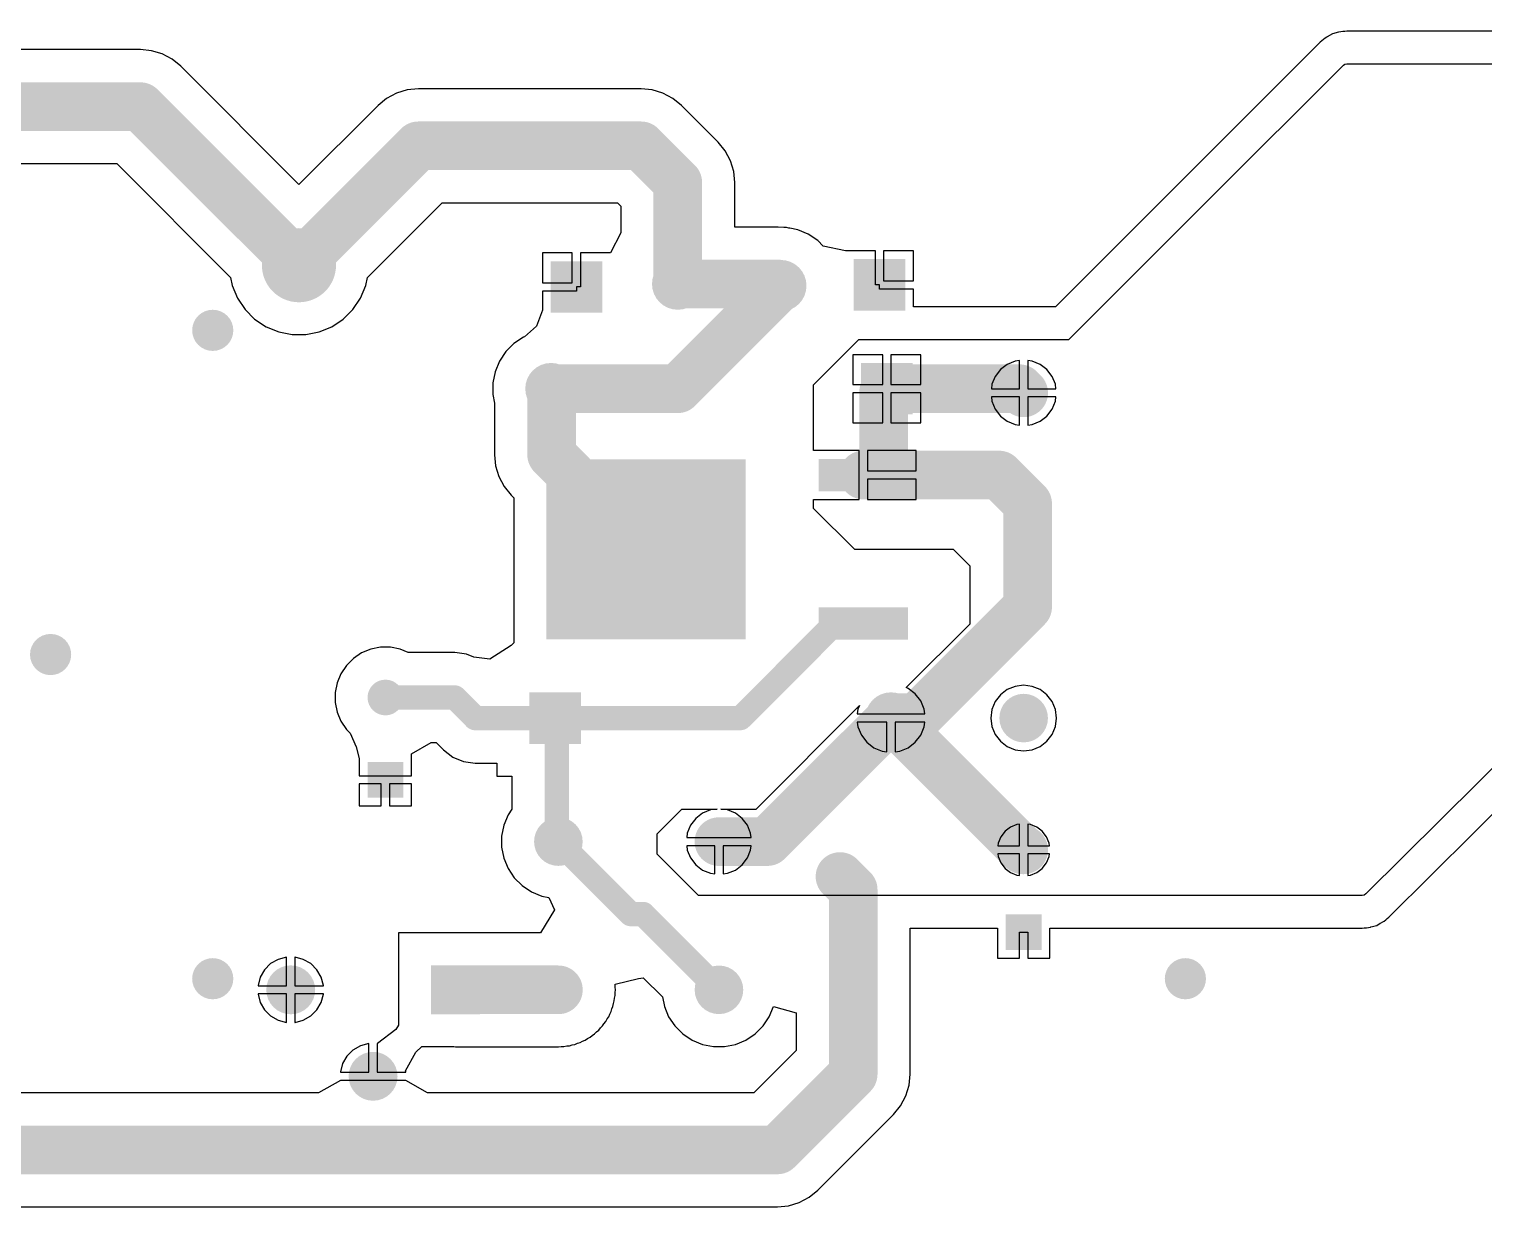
# Model space of a CAD drawing. Header units: inches. Extents: x 4.53 to 13.89, y 0.79 to 10.58.
# Drawn here: x 8.635 to 10.402, y 6.416 to 7.846 of the extents above; entities that cross this region are included whole.
import ezdxf

# ---------------------------------------------------------------- set-up
doc = ezdxf.new("R2010")
doc.units = ezdxf.units.IN
doc.header["$MEASUREMENT"] = 0
for name, color, linetype in [('Pad Holes', 156, 'Continuous'), ('Top Layer', 1, 'Continuous'), ('Via Holes', 16, 'Continuous')]:
    doc.layers.add(name, color=color, linetype=linetype)

# ---------------------------------------------------------------- blocks, each defined once
blk = doc.blocks.new('TRIM_PV36W204C01B00___DUPLICATE_41')
at = {"layer": 'Pad Holes'}
h = blk.add_hatch(color=7, dxfattribs=at)
edge = h.paths.add_edge_path()
edge.add_arc((0, 0.1), 0.0197, 0, 360)
h = blk.add_hatch(color=7, dxfattribs=at)
edge = h.paths.add_edge_path()
edge.add_arc((-0.1, -0.005), 0.0197, 0, 360)
h = blk.add_hatch(color=7, dxfattribs=at)
edge = h.paths.add_edge_path()
edge.add_arc((0.1, -0.005), 0.0197, 0, 360)
at = {"layer": 'Top Layer'}
h = blk.add_hatch(color=1, dxfattribs=at)
edge = h.paths.add_edge_path()
edge.add_arc((0, 0.1), 0.0297, 0, 360)
blk.add_hatch(color=1, dxfattribs=at).paths.add_polyline_path([(-0.1297, 0.0247), (-0.0703, 0.0247), (-0.0703, -0.0347), (-0.1297, -0.0347)])
h = blk.add_hatch(color=1, dxfattribs=at)
edge = h.paths.add_edge_path()
edge.add_arc((0.1, -0.005), 0.0297, 0, 360)
blk = doc.blocks.new('RES_2W_VERTICAL_42')
at = {"layer": 'Pad Holes'}
h = blk.add_hatch(color=7, dxfattribs=at)
edge = h.paths.add_edge_path()
edge.add_arc((0, 0), 0.0197, 0, 360)
h = blk.add_hatch(color=7, dxfattribs=at)
edge = h.paths.add_edge_path()
edge.add_arc((0.195, 0), 0.0197, 0, 360)
at = {"layer": 'Top Layer'}
h = blk.add_hatch(color=1, dxfattribs=at)
edge = h.paths.add_edge_path()
edge.add_arc((0, 0), 0.0295, 0, 360)
h = blk.add_hatch(color=1, dxfattribs=at)
edge = h.paths.add_edge_path()
edge.add_arc((0.195, 0), 0.0295, 0, 360)
blk = doc.blocks.new('RES_2W_VERTICAL_43')
at = {"layer": 'Pad Holes'}
h = blk.add_hatch(color=7, dxfattribs=at)
edge = h.paths.add_edge_path()
edge.add_arc((0, 0), 0.0197, 0, 360)
h = blk.add_hatch(color=7, dxfattribs=at)
edge = h.paths.add_edge_path()
edge.add_arc((0.195, 0), 0.0197, 0, 360)
at = {"layer": 'Top Layer'}
h = blk.add_hatch(color=1, dxfattribs=at)
edge = h.paths.add_edge_path()
edge.add_arc((0, 0), 0.0295, 0, 360)
h = blk.add_hatch(color=1, dxfattribs=at)
edge = h.paths.add_edge_path()
edge.add_arc((0.195, 0), 0.0295, 0, 360)
blk = doc.blocks.new('DIOAD1036W78L470D235_44')
at = {"layer": 'Pad Holes'}
h = blk.add_hatch(color=7, dxfattribs=at)
edge = h.paths.add_edge_path()
edge.add_arc((-0.2039, 0), 0.0209, 0, 360)
h = blk.add_hatch(color=7, dxfattribs=at)
edge = h.paths.add_edge_path()
edge.add_arc((0.2039, 0), 0.0209, 0, 360)
at = {"layer": 'Top Layer'}
blk.add_hatch(color=1, dxfattribs=at).paths.add_polyline_path([(-0.2352, 0.0313), (-0.1726, 0.0313), (-0.1726, -0.0313), (-0.2352, -0.0313)])
h = blk.add_hatch(color=1, dxfattribs=at)
edge = h.paths.add_edge_path()
edge.add_arc((0.2039, 0), 0.0313, 0, 360)
blk = doc.blocks.new('DIOAD1036W78L470D235_45')
at = {"layer": 'Pad Holes'}
h = blk.add_hatch(color=7, dxfattribs=at)
edge = h.paths.add_edge_path()
edge.add_arc((-0.2039, 0), 0.0209, 0, 360)
h = blk.add_hatch(color=7, dxfattribs=at)
edge = h.paths.add_edge_path()
edge.add_arc((0.2039, 0), 0.0209, 0, 360)
at = {"layer": 'Top Layer'}
blk.add_hatch(color=1, dxfattribs=at).paths.add_polyline_path([(-0.2352, 0.0313), (-0.1726, 0.0313), (-0.1726, -0.0313), (-0.2352, -0.0313)])
h = blk.add_hatch(color=1, dxfattribs=at)
edge = h.paths.add_edge_path()
edge.add_arc((0.2039, 0), 0.0313, 0, 360)
blk = doc.blocks.new('DIOAD1036W78L470D235_46')
at = {"layer": 'Pad Holes'}
h = blk.add_hatch(color=7, dxfattribs=at)
edge = h.paths.add_edge_path()
edge.add_arc((-0.2039, 0), 0.0209, 0, 360)
h = blk.add_hatch(color=7, dxfattribs=at)
edge = h.paths.add_edge_path()
edge.add_arc((0.2039, 0), 0.0209, 0, 360)
at = {"layer": 'Top Layer'}
blk.add_hatch(color=1, dxfattribs=at).paths.add_polyline_path([(-0.2352, 0.0313), (-0.1726, 0.0313), (-0.1726, -0.0313), (-0.2352, -0.0313)])
h = blk.add_hatch(color=1, dxfattribs=at)
edge = h.paths.add_edge_path()
edge.add_arc((0.2039, 0), 0.0313, 0, 360)
blk = doc.blocks.new('DIOAD1036W78L470D235_47')
at = {"layer": 'Pad Holes'}
h = blk.add_hatch(color=7, dxfattribs=at)
edge = h.paths.add_edge_path()
edge.add_arc((-0.2039, 0), 0.0209, 0, 360)
h = blk.add_hatch(color=7, dxfattribs=at)
edge = h.paths.add_edge_path()
edge.add_arc((0.2039, 0), 0.0209, 0, 360)
at = {"layer": 'Top Layer'}
blk.add_hatch(color=1, dxfattribs=at).paths.add_polyline_path([(-0.2352, 0.0313), (-0.1726, 0.0313), (-0.1726, -0.0313), (-0.2352, -0.0313)])
h = blk.add_hatch(color=1, dxfattribs=at)
edge = h.paths.add_edge_path()
edge.add_arc((0.2039, 0), 0.0313, 0, 360)
blk = doc.blocks.new('DIOAD1036W78L470D235_48')
at = {"layer": 'Pad Holes'}
h = blk.add_hatch(color=7, dxfattribs=at)
edge = h.paths.add_edge_path()
edge.add_arc((-0.2039, 0), 0.0209, 0, 360)
h = blk.add_hatch(color=7, dxfattribs=at)
edge = h.paths.add_edge_path()
edge.add_arc((0.2039, 0), 0.0209, 0, 360)
at = {"layer": 'Top Layer'}
blk.add_hatch(color=1, dxfattribs=at).paths.add_polyline_path([(-0.2352, 0.0313), (-0.1726, 0.0313), (-0.1726, -0.0313), (-0.2352, -0.0313)])
h = blk.add_hatch(color=1, dxfattribs=at)
edge = h.paths.add_edge_path()
edge.add_arc((0.2039, 0), 0.0313, 0, 360)
blk = doc.blocks.new('DIOAD1036W78L470D235_49')
at = {"layer": 'Pad Holes'}
h = blk.add_hatch(color=7, dxfattribs=at)
edge = h.paths.add_edge_path()
edge.add_arc((-0.2039, 0), 0.0209, 0, 360)
h = blk.add_hatch(color=7, dxfattribs=at)
edge = h.paths.add_edge_path()
edge.add_arc((0.2039, 0), 0.0209, 0, 360)
at = {"layer": 'Top Layer'}
blk.add_hatch(color=1, dxfattribs=at).paths.add_polyline_path([(-0.2352, 0.0313), (-0.1726, 0.0313), (-0.1726, -0.0313), (-0.2352, -0.0313)])
h = blk.add_hatch(color=1, dxfattribs=at)
edge = h.paths.add_edge_path()
edge.add_arc((0.2039, 0), 0.0313, 0, 360)
blk = doc.blocks.new('CAP_PANASSONIC_100N_450V_50')
at = {"layer": 'Pad Holes'}
h = blk.add_hatch(color=7, dxfattribs=at)
edge = h.paths.add_edge_path()
edge.add_arc((0, 0), 0.0197, 0, 360)
h = blk.add_hatch(color=7, dxfattribs=at)
edge = h.paths.add_edge_path()
edge.add_arc((0.395, 0), 0.0197, 0, 360)
at = {"layer": 'Top Layer'}
h = blk.add_hatch(color=1, dxfattribs=at)
edge = h.paths.add_edge_path()
edge.add_arc((0, 0), 0.0295, 0, 360)
h = blk.add_hatch(color=1, dxfattribs=at)
edge = h.paths.add_edge_path()
edge.add_arc((0.395, 0), 0.0295, 0, 360)
blk = doc.blocks.new('CAPPRD500W50D630H1120_STAND_51')
at = {"layer": 'Pad Holes'}
h = blk.add_hatch(color=7, dxfattribs=at)
edge = h.paths.add_edge_path()
edge.add_arc((-0.05, 0), 0.0148, 0, 360)
h = blk.add_hatch(color=7, dxfattribs=at)
edge = h.paths.add_edge_path()
edge.add_arc((0.05, 0), 0.0148, 0, 360)
at = {"layer": 'Top Layer'}
blk.add_hatch(color=1, dxfattribs=at).paths.add_polyline_path([(-0.0717, 0.0217), (-0.0283, 0.0217), (-0.0283, -0.0217), (-0.0717, -0.0217)])
h = blk.add_hatch(color=1, dxfattribs=at)
edge = h.paths.add_edge_path()
edge.add_arc((0.05, 0), 0.0217, 0, 360)
blk = doc.blocks.new('CAPPRD500W50D630H1120_STAND_52')
at = {"layer": 'Pad Holes'}
h = blk.add_hatch(color=7, dxfattribs=at)
edge = h.paths.add_edge_path()
edge.add_arc((-0.05, 0), 0.0148, 0, 360)
h = blk.add_hatch(color=7, dxfattribs=at)
edge = h.paths.add_edge_path()
edge.add_arc((0.05, 0), 0.0148, 0, 360)
at = {"layer": 'Top Layer'}
blk.add_hatch(color=1, dxfattribs=at).paths.add_polyline_path([(-0.0717, 0.0217), (-0.0283, 0.0217), (-0.0283, -0.0217), (-0.0717, -0.0217)])
h = blk.add_hatch(color=1, dxfattribs=at)
edge = h.paths.add_edge_path()
edge.add_arc((0.05, 0), 0.0217, 0, 360)
blk = doc.blocks.new('CAPPRD500W50D630H1120_STAND_22X40_53')
at = {"layer": 'Pad Holes'}
h = blk.add_hatch(color=7, dxfattribs=at)
edge = h.paths.add_edge_path()
edge.add_arc((-0.195, 0), 0.03, 0, 360)
h = blk.add_hatch(color=7, dxfattribs=at)
edge = h.paths.add_edge_path()
edge.add_arc((0.195, 0), 0.03, 0, 360)
at = {"layer": 'Top Layer'}
blk.add_hatch(color=1, dxfattribs=at).paths.add_polyline_path([(-0.24, 0.045), (-0.15, 0.045), (-0.15, -0.045), (-0.24, -0.045)])
h = blk.add_hatch(color=1, dxfattribs=at)
edge = h.paths.add_edge_path()
edge.add_arc((0.195, 0), 0.045, 0, 360)
blk = doc.blocks.new('LM337KVURG3_56')
at = {"layer": 'Top Layer'}
for points in [[(-0.1093, -0.0226), (-0.1093, 0.2195), (0.1093, 0.2195), (0.1093, -0.0226)], [(-0.1098, -0.2195), (-0.1098, -0.1112), (-0.0705, -0.1112), (-0.0705, -0.2195)], [(0.0705, -0.2195), (0.0705, -0.1112), (0.1098, -0.1112), (0.1098, -0.2195)]]:
    blk.add_hatch(color=1, dxfattribs=at).paths.add_polyline_path(points)

msp = doc.modelspace()

# ---------------------------------------------------------------- hatches: boundary and pattern name
at = {"layer": 'Top Layer'}
h = msp.add_hatch(color=1, dxfattribs=at)
edge = h.paths.add_edge_path()
edge.add_arc((8.8583, 7.4803), 0.025, 0, 360)
h = msp.add_hatch(color=1, dxfattribs=at)
edge = h.paths.add_edge_path()
edge.add_arc((8.6614, 7.0866), 0.025, 0, 360)
h = msp.add_hatch(color=1, dxfattribs=at)
edge = h.paths.add_edge_path()
edge.add_arc((8.8583, 6.6929), 0.025, 0, 360)
h = msp.add_hatch(color=1, dxfattribs=at)
edge = h.paths.add_edge_path()
edge.add_arc((10.0394, 6.6929), 0.025, 0, 360)
at = {"layer": 'Via Holes'}
h = msp.add_hatch(color=7, dxfattribs=at)
edge = h.paths.add_edge_path()
edge.add_arc((8.8583, 7.4803), 0.014, 0, 360)
h = msp.add_hatch(color=7, dxfattribs=at)
edge = h.paths.add_edge_path()
edge.add_arc((8.6614, 7.0866), 0.014, 0, 360)
h = msp.add_hatch(color=7, dxfattribs=at)
edge = h.paths.add_edge_path()
edge.add_arc((8.8583, 6.6929), 0.014, 0, 360)
h = msp.add_hatch(color=7, dxfattribs=at)
edge = h.paths.add_edge_path()
edge.add_arc((10.0394, 6.6929), 0.014, 0, 360)

# ---------------------------------------------------------------- linework, layer by layer
at = {"layer": 'Top Layer'}
for p, q in [((10.2356, 7.8437), (10.233, 7.8434)), ((11.1117, 7.8437), (10.2356, 7.8437)), ((10.2031, 7.8302), (10.0432, 7.6704)), ((10.2051, 7.8318), (10.2031, 7.8302)), ((10.207, 7.8337), (10.2051, 7.8318)), ((10.209, 7.8352), (10.207, 7.8337)), ((10.2112, 7.8365), (10.209, 7.8352)), ((10.2113, 7.8365), (10.2112, 7.8365)), ((10.2114, 7.8366), (10.2113, 7.8365)), ((10.2179, 7.8404), (10.2114, 7.8366)), ((10.2252, 7.8423), (10.2179, 7.8404)), ((10.2253, 7.8424), (10.2252, 7.8423)), ((10.2254, 7.8424), (10.2253, 7.8424)), ((10.228, 7.843), (10.2254, 7.8424)), ((10.2304, 7.8434), (10.228, 7.843)), ((10.233, 7.8434), (10.2304, 7.8434)), ((8.7704, 7.8212), (8.393, 7.8212)), ((8.7839, 7.8199), (8.7704, 7.8212)), ((8.7969, 7.816), (8.7839, 7.8199)), ((8.8089, 7.8096), (8.7969, 7.816)), ((8.8194, 7.801), (8.8089, 7.8096)), ((8.963, 7.6573), (8.8194, 7.801)), ((10.0713, 7.6423), (10.2312, 7.8022)), ((10.2312, 7.8022), (10.2331, 7.8037)), ((10.2331, 7.8037), (10.2356, 7.804)), ((10.2356, 7.804), (11.273, 7.804)), ((11.273, 7.804), (10.2585, 6.7958)), ((9.108, 7.7737), (9.0945, 7.7723)), ((9.3784, 7.7737), (9.108, 7.7737)), ((9.3919, 7.7723), (9.3784, 7.7737)), ((9.0695, 7.762), (9.059, 7.7534)), ((9.0815, 7.7684), (9.0695, 7.762)), ((9.0945, 7.7723), (9.0815, 7.7684)), ((9.4049, 7.7684), (9.3919, 7.7723)), ((9.4169, 7.762), (9.4049, 7.7684)), ((9.4274, 7.7534), (9.4169, 7.762)), ((9.059, 7.7534), (8.963, 7.6573)), ((9.472, 7.7088), (9.4274, 7.7534)), ((9.4806, 7.6983), (9.472, 7.7088)), ((10.2865, 6.7677), (11.2305, 7.7058)), ((9.487, 7.6863), (9.4806, 7.6983)), ((9.4909, 7.6733), (9.487, 7.6863)), ((8.4217, 7.6828), (8.7418, 7.6828)), ((8.7418, 7.6828), (8.8799, 7.5446)), ((9.4922, 7.6598), (9.4909, 7.6733)), ((10.0432, 7.6704), (9.8816, 7.5087)), ((10.0432, 7.6704), (10.0432, 7.6704)), ((9.4922, 7.6058), (9.4922, 7.6598)), ((9.0461, 7.5446), (9.1367, 7.6352)), ((9.1367, 7.6352), (9.3497, 7.6352)), ((9.3497, 7.6352), (9.3538, 7.6312)), ((9.898, 7.469), (10.0713, 7.6423)), ((9.3538, 7.6312), (9.3538, 7.5986)), ((9.3538, 7.5986), (9.3412, 7.5743)), ((9.5449, 7.6058), (9.4922, 7.6058)), ((9.5519, 7.6051), (9.5449, 7.6058)), ((9.555, 7.6051), (9.5519, 7.6051)), ((9.558, 7.6045), (9.555, 7.6051)), ((9.5584, 7.6045), (9.558, 7.6045)), ((9.5589, 7.6043), (9.5584, 7.6045)), ((9.5686, 7.6024), (9.5589, 7.6043)), ((9.5815, 7.5971), (9.5686, 7.6024)), ((9.593, 7.5893), (9.5815, 7.5971)), ((9.5996, 7.5827), (9.593, 7.5893)), ((9.6267, 7.5768), (9.5996, 7.5827)), ((9.2949, 7.5743), (9.2586, 7.5743)), ((9.2586, 7.5743), (9.2586, 7.538)), ((9.2949, 7.538), (9.2949, 7.5743)), ((9.3242, 7.5743), (9.3049, 7.5743)), ((9.3049, 7.5743), (9.3049, 7.533)), ((9.3412, 7.5743), (9.3242, 7.5743)), ((9.663, 7.5768), (9.6267, 7.5768)), ((9.6267, 7.5768), (9.6267, 7.5768)), ((9.663, 7.5355), (9.663, 7.5768)), ((9.7093, 7.5768), (9.673, 7.5768)), ((9.673, 7.5768), (9.673, 7.5405)), ((9.7093, 7.5405), (9.7093, 7.5768)), ((8.8799, 7.5446), (8.8819, 7.5348)), ((9.0441, 7.5348), (9.0461, 7.5446)), ((8.8819, 7.5348), (8.8882, 7.5195)), ((9.0378, 7.5195), (9.0441, 7.5348)), ((9.2586, 7.538), (9.2949, 7.538)), ((9.2999, 7.528), (9.2586, 7.528)), ((9.2586, 7.528), (9.2586, 7.5047)), ((9.3049, 7.533), (9.2999, 7.533)), ((9.2999, 7.533), (9.2999, 7.528)), ((9.668, 7.5355), (9.663, 7.5355)), ((9.668, 7.5305), (9.668, 7.5355)), ((9.7093, 7.5305), (9.668, 7.5305)), ((9.673, 7.5405), (9.7093, 7.5405)), ((9.7093, 7.5087), (9.7093, 7.5305)), ((8.8882, 7.5195), (8.8975, 7.5057)), ((9.0285, 7.5057), (9.0378, 7.5195)), ((9.8816, 7.5087), (9.7093, 7.5087)), ((9.8816, 7.5087), (9.8816, 7.5087)), ((8.8975, 7.5057), (8.9092, 7.4939)), ((8.9092, 7.4939), (8.923, 7.4847)), ((9.003, 7.4847), (9.0168, 7.4939)), ((9.0168, 7.4939), (9.0285, 7.5057)), ((9.2586, 7.5047), (9.2514, 7.4854)), ((8.923, 7.4847), (8.9384, 7.4783)), ((8.9384, 7.4783), (8.9547, 7.4751)), ((8.9547, 7.4751), (8.9713, 7.4751)), ((8.9713, 7.4751), (8.9876, 7.4783)), ((8.9876, 7.4783), (9.003, 7.4847)), ((9.2514, 7.4854), (9.2369, 7.4726)), ((9.224, 7.4643), (9.2142, 7.4545)), ((9.2356, 7.4721), (9.224, 7.4643)), ((9.2369, 7.4726), (9.2356, 7.4721)), ((9.588, 7.414), (9.643, 7.469)), ((9.643, 7.469), (9.8816, 7.469)), ((9.8816, 7.469), (9.8816, 7.469)), ((9.8816, 7.469), (9.8816, 7.469)), ((9.8816, 7.469), (9.898, 7.469)), ((9.2064, 7.4429), (9.2011, 7.43)), ((9.2142, 7.4545), (9.2064, 7.4429)), ((9.6719, 7.4507), (9.6356, 7.4507)), ((9.6356, 7.4507), (9.6356, 7.4144)), ((9.6719, 7.4144), (9.6719, 7.4507)), ((9.7182, 7.4507), (9.6819, 7.4507)), ((9.6819, 7.4507), (9.6819, 7.4144)), ((9.7182, 7.4144), (9.7182, 7.4507)), ((9.8231, 7.439), (9.8148, 7.4326)), ((9.8327, 7.4429), (9.8231, 7.439)), ((9.838, 7.4436), (9.8327, 7.4429)), ((9.838, 7.4094), (9.838, 7.4436)), ((9.8533, 7.4429), (9.848, 7.4436)), ((9.848, 7.4436), (9.848, 7.4094)), ((9.8629, 7.439), (9.8533, 7.4429)), ((9.8712, 7.4326), (9.8629, 7.439)), ((9.2011, 7.43), (9.1984, 7.4164)), ((9.8085, 7.4244), (9.8045, 7.4148)), ((9.8148, 7.4326), (9.8085, 7.4244)), ((9.8775, 7.4244), (9.8712, 7.4326)), ((9.8815, 7.4148), (9.8775, 7.4244)), ((9.1984, 7.4164), (9.1984, 7.4025)), ((9.1984, 7.4025), (9.2005, 7.3918)), ((9.588, 7.3343), (9.588, 7.414)), ((9.6356, 7.4144), (9.6719, 7.4144)), ((9.6719, 7.4044), (9.6356, 7.4044)), ((9.6356, 7.4044), (9.6356, 7.3681)), ((9.6719, 7.3681), (9.6719, 7.4044)), ((9.6819, 7.4144), (9.7182, 7.4144)), ((9.7182, 7.4044), (9.6819, 7.4044)), ((9.6819, 7.4044), (9.6819, 7.3681)), ((9.7182, 7.3681), (9.7182, 7.4044)), ((9.8045, 7.4148), (9.8038, 7.4094)), ((9.8038, 7.4094), (9.838, 7.4094)), ((9.848, 7.4094), (9.8822, 7.4094)), ((9.8822, 7.4094), (9.8815, 7.4148)), ((9.2005, 7.3918), (9.2005, 7.3293)), ((9.838, 7.3994), (9.8038, 7.3994)), ((9.8038, 7.3994), (9.8045, 7.3941)), ((9.8045, 7.3941), (9.8085, 7.3845)), ((9.8085, 7.3845), (9.8148, 7.3762)), ((9.838, 7.3652), (9.838, 7.3994)), ((9.8822, 7.3994), (9.848, 7.3994)), ((9.848, 7.3994), (9.848, 7.3652)), ((9.8712, 7.3762), (9.8775, 7.3845)), ((9.8775, 7.3845), (9.8815, 7.3941)), ((9.8815, 7.3941), (9.8822, 7.3994)), ((9.6356, 7.3681), (9.6719, 7.3681)), ((9.6819, 7.3681), (9.7182, 7.3681)), ((9.8148, 7.3762), (9.8231, 7.3699)), ((9.8231, 7.3699), (9.8327, 7.3659)), ((9.8533, 7.3659), (9.8629, 7.3699)), ((9.8629, 7.3699), (9.8712, 7.3762)), ((9.8327, 7.3659), (9.838, 7.3652)), ((9.848, 7.3652), (9.8533, 7.3659)), ((9.6434, 7.3343), (9.588, 7.3343)), ((9.6434, 7.3046), (9.6434, 7.3343)), ((9.7125, 7.3343), (9.6534, 7.3343)), ((9.6534, 7.3343), (9.6534, 7.3096)), ((9.7125, 7.3096), (9.7125, 7.3343)), ((9.2005, 7.3293), (9.2018, 7.3158)), ((9.2018, 7.3158), (9.2058, 7.3028)), ((9.2058, 7.3028), (9.2122, 7.2908)), ((9.6434, 7.2749), (9.6434, 7.3046)), ((9.6534, 7.3096), (9.7125, 7.3096)), ((9.7125, 7.2996), (9.6534, 7.2996)), ((9.6534, 7.2996), (9.6534, 7.2749)), ((9.7125, 7.2749), (9.7125, 7.2996)), ((9.2122, 7.2908), (9.2208, 7.2803)), ((9.2208, 7.2803), (9.2241, 7.277)), ((9.2241, 7.277), (9.2241, 7.101)), ((9.588, 7.264), (9.588, 7.2749)), ((9.588, 7.2749), (9.6434, 7.2749)), ((9.638, 7.214), (9.588, 7.264)), ((9.6534, 7.2749), (9.7125, 7.2749)), ((9.758, 7.214), (9.638, 7.214)), ((9.778, 7.194), (9.758, 7.214)), ((9.778, 7.124), (9.778, 7.194)), ((9.7005, 7.0465), (9.778, 7.124)), ((9.0391, 7.0885), (9.0291, 7.0818)), ((9.0502, 7.0931), (9.0391, 7.0885)), ((9.062, 7.0955), (9.0502, 7.0931)), ((9.074, 7.0955), (9.062, 7.0955)), ((9.0858, 7.0931), (9.074, 7.0955)), ((9.0956, 7.089), (9.0858, 7.0931)), ((9.1521, 7.089), (9.0956, 7.089)), ((9.1663, 7.0872), (9.1521, 7.089)), ((9.1753, 7.0834), (9.1663, 7.0872)), ((9.2207, 7.0976), (9.1946, 7.0811)), ((9.2241, 7.101), (9.2207, 7.0976)), ((9.0206, 7.0733), (9.0139, 7.0633)), ((9.0291, 7.0818), (9.0206, 7.0733)), ((9.1946, 7.0811), (9.1753, 7.0834)), ((9.0093, 7.0522), (9.007, 7.0404)), ((9.0139, 7.0633), (9.0093, 7.0522)), ((9.843, 7.0493), (9.8327, 7.0479)), ((9.8533, 7.0479), (9.843, 7.0493)), ((9.007, 7.0404), (9.007, 7.0284)), ((9.7028, 7.0455), (9.7005, 7.0465)), ((9.7114, 7.0389), (9.7028, 7.0455)), ((9.718, 7.0303), (9.7114, 7.0389)), ((9.8148, 7.0376), (9.8085, 7.0294)), ((9.8231, 7.044), (9.8148, 7.0376)), ((9.8327, 7.0479), (9.8231, 7.044)), ((9.8629, 7.044), (9.8533, 7.0479)), ((9.8712, 7.0376), (9.8629, 7.044)), ((9.8775, 7.0294), (9.8712, 7.0376)), ((9.007, 7.0284), (9.0093, 7.0166)), ((9.0093, 7.0166), (9.0139, 7.0055)), ((9.518, 6.899), (9.6435, 7.0245)), ((9.6417, 7.0202), (9.6409, 7.0144)), ((9.6409, 7.0144), (9.7229, 7.0144)), ((9.6435, 7.0245), (9.6417, 7.0202)), ((9.7222, 7.0202), (9.718, 7.0303)), ((9.7229, 7.0144), (9.7222, 7.0202)), ((9.8045, 7.0198), (9.8031, 7.0094)), ((9.8085, 7.0294), (9.8045, 7.0198)), ((9.8815, 7.0198), (9.8775, 7.0294)), ((9.8829, 7.0094), (9.8815, 7.0198)), ((9.0139, 7.0055), (9.0206, 6.9955)), ((9.6769, 7.0044), (9.6409, 7.0044)), ((9.6409, 7.0044), (9.6417, 6.9987)), ((9.6417, 6.9987), (9.6459, 6.9886)), ((9.6769, 6.9684), (9.6769, 7.0044)), ((9.7229, 7.0044), (9.6869, 7.0044)), ((9.6869, 7.0044), (9.6869, 6.9684)), ((9.718, 6.9886), (9.7222, 6.9987)), ((9.7222, 6.9987), (9.7229, 7.0044)), ((9.8031, 7.0094), (9.8045, 6.9991)), ((9.8045, 6.9991), (9.8085, 6.9895)), ((9.8775, 6.9895), (9.8815, 6.9991)), ((9.8815, 6.9991), (9.8829, 7.0094)), ((9.0206, 6.9955), (9.0252, 6.991)), ((9.0252, 6.991), (9.0325, 6.9747)), ((9.0997, 6.9661), (9.1235, 6.9798)), ((9.1235, 6.9798), (9.1295, 6.9798)), ((9.1295, 6.9798), (9.1385, 6.9708)), ((9.6459, 6.9886), (9.6525, 6.98)), ((9.6525, 6.98), (9.6611, 6.9734)), ((9.7028, 6.9734), (9.7114, 6.98)), ((9.7114, 6.98), (9.718, 6.9886)), ((9.8085, 6.9895), (9.8148, 6.9812)), ((9.8148, 6.9812), (9.8231, 6.9749)), ((9.8629, 6.9749), (9.8712, 6.9812)), ((9.8712, 6.9812), (9.8775, 6.9895)), ((9.0325, 6.9747), (9.0363, 6.9605)), ((9.0363, 6.9605), (9.0363, 6.9394)), ((9.0997, 6.9495), (9.0997, 6.9661)), ((9.1385, 6.9708), (9.1498, 6.9621)), ((9.1498, 6.9621), (9.163, 6.9567)), ((9.6611, 6.9734), (9.6712, 6.9692)), ((9.6712, 6.9692), (9.6769, 6.9684)), ((9.6869, 6.9684), (9.6927, 6.9692)), ((9.6927, 6.9692), (9.7028, 6.9734)), ((9.8231, 6.9749), (9.8327, 6.9709)), ((9.8327, 6.9709), (9.843, 6.9696)), ((9.843, 6.9696), (9.8533, 6.9709)), ((9.8533, 6.9709), (9.8629, 6.9749)), ((9.0997, 6.9394), (9.0997, 6.9495)), ((9.163, 6.9567), (9.1771, 6.9548)), ((9.1771, 6.9548), (9.2034, 6.9548)), ((9.2034, 6.9548), (9.2034, 6.9388)), ((9.0363, 6.9394), (9.068, 6.9394)), ((9.063, 6.9294), (9.0363, 6.9294)), ((9.0363, 6.9294), (9.0363, 6.9028)), ((9.063, 6.9028), (9.063, 6.9294)), ((9.068, 6.9394), (9.0997, 6.9394)), ((9.0997, 6.9294), (9.073, 6.9294)), ((9.073, 6.9294), (9.073, 6.9028)), ((9.0997, 6.9028), (9.0997, 6.9294)), ((9.2034, 6.9388), (9.2214, 6.9388)), ((9.2214, 6.9388), (9.2214, 6.8988)), ((9.0363, 6.9028), (9.063, 6.9028)), ((9.073, 6.9028), (9.0997, 6.9028)), ((9.2169, 6.8921), (9.2118, 6.8795)), ((9.2214, 6.8988), (9.2169, 6.8921)), ((9.398, 6.869), (9.428, 6.899)), ((9.428, 6.899), (9.4707, 6.899)), ((9.4531, 6.894), (9.4448, 6.8876)), ((9.4627, 6.8979), (9.4531, 6.894)), ((9.4707, 6.899), (9.4627, 6.8979)), ((9.4833, 6.8979), (9.4753, 6.899)), ((9.4753, 6.899), (9.518, 6.899)), ((9.4929, 6.894), (9.4833, 6.8979)), ((9.5012, 6.8876), (9.4929, 6.894)), ((9.2118, 6.8795), (9.2091, 6.8662)), ((9.4385, 6.8794), (9.4345, 6.8698)), ((9.4448, 6.8876), (9.4385, 6.8794)), ((9.5075, 6.8794), (9.5012, 6.8876)), ((9.5115, 6.8698), (9.5075, 6.8794)), ((9.8204, 6.872), (9.8154, 6.8654)), ((9.827, 6.8771), (9.8204, 6.872)), ((9.8347, 6.8803), (9.827, 6.8771)), ((9.838, 6.8807), (9.8347, 6.8803)), ((9.838, 6.8544), (9.838, 6.8807)), ((9.8513, 6.8803), (9.848, 6.8807)), ((9.848, 6.8807), (9.848, 6.8544)), ((9.859, 6.8771), (9.8513, 6.8803)), ((9.8656, 6.872), (9.859, 6.8771)), ((9.8706, 6.8654), (9.8656, 6.872)), ((9.2091, 6.8662), (9.2091, 6.8526)), ((9.398, 6.844), (9.398, 6.869)), ((9.4345, 6.8698), (9.4338, 6.8644)), ((9.4338, 6.8644), (9.473, 6.8644)), ((9.468, 6.8544), (9.4338, 6.8544)), ((9.4338, 6.8544), (9.4345, 6.8491)), ((9.468, 6.8202), (9.468, 6.8544)), ((9.473, 6.8644), (9.5122, 6.8644)), ((9.5122, 6.8544), (9.478, 6.8544)), ((9.478, 6.8544), (9.478, 6.8202)), ((9.5122, 6.8644), (9.5115, 6.8698)), ((9.5115, 6.8491), (9.5122, 6.8544)), ((9.8122, 6.8577), (9.8117, 6.8544)), ((9.8117, 6.8544), (9.838, 6.8544)), ((9.8154, 6.8654), (9.8122, 6.8577)), ((9.848, 6.8544), (9.8743, 6.8544)), ((9.8738, 6.8577), (9.8706, 6.8654)), ((9.8743, 6.8544), (9.8738, 6.8577)), ((9.2091, 6.8526), (9.2118, 6.8393)), ((9.2118, 6.8393), (9.2169, 6.8268)), ((9.448, 6.794), (9.398, 6.844)), ((9.4345, 6.8491), (9.4385, 6.8395)), ((9.4385, 6.8395), (9.4448, 6.8312)), ((9.5012, 6.8312), (9.5075, 6.8395)), ((9.5075, 6.8395), (9.5115, 6.8491)), ((9.838, 6.8444), (9.8117, 6.8444)), ((9.8117, 6.8444), (9.8122, 6.8412)), ((9.8122, 6.8412), (9.8154, 6.8335)), ((9.838, 6.8182), (9.838, 6.8444)), ((9.8743, 6.8444), (9.848, 6.8444)), ((9.848, 6.8444), (9.848, 6.8182)), ((9.8706, 6.8335), (9.8738, 6.8412)), ((9.8738, 6.8412), (9.8743, 6.8444)), ((9.2169, 6.8268), (9.2245, 6.8155)), ((9.4448, 6.8312), (9.4531, 6.8249)), ((9.4531, 6.8249), (9.4627, 6.8209)), ((9.4627, 6.8209), (9.468, 6.8202)), ((9.478, 6.8202), (9.4833, 6.8209)), ((9.4833, 6.8209), (9.4929, 6.8249)), ((9.4929, 6.8249), (9.5012, 6.8312)), ((9.8154, 6.8335), (9.8204, 6.8269)), ((9.8204, 6.8269), (9.827, 6.8218)), ((9.827, 6.8218), (9.8347, 6.8186)), ((9.8513, 6.8186), (9.859, 6.8218)), ((9.859, 6.8218), (9.8656, 6.8269)), ((9.8656, 6.8269), (9.8706, 6.8335)), ((9.2245, 6.8155), (9.2341, 6.8059)), ((9.2341, 6.8059), (9.2454, 6.7984)), ((9.8347, 6.8186), (9.838, 6.8182)), ((9.848, 6.8182), (9.8513, 6.8186)), ((9.2454, 6.7984), (9.2579, 6.7932)), ((9.2579, 6.7932), (9.2663, 6.7915)), ((9.2663, 6.7915), (9.2734, 6.7767)), ((10.254, 6.794), (9.448, 6.794)), ((10.2565, 6.7943), (10.254, 6.794)), ((10.2585, 6.7958), (10.2565, 6.7943)), ((9.2734, 6.7767), (9.2564, 6.7487)), ((10.2826, 6.7643), (10.2844, 6.7661)), ((10.2844, 6.7661), (10.2865, 6.7677)), ((9.1512, 6.7485), (9.0839, 6.7485)), ((9.0839, 6.7485), (9.0839, 6.6812)), ((9.153, 6.7487), (9.1512, 6.7485)), ((9.2564, 6.7487), (9.153, 6.7487)), ((9.7052, 6.577), (9.7052, 6.7543)), ((9.7052, 6.7543), (9.8113, 6.7543)), ((9.8113, 6.7543), (9.8113, 6.7178)), ((9.838, 6.7178), (9.838, 6.7494)), ((9.838, 6.7494), (9.848, 6.7494)), ((9.848, 6.7494), (9.848, 6.7178)), ((9.8747, 6.7178), (9.8747, 6.7543)), ((9.8747, 6.7543), (10.254, 6.7543)), ((10.254, 6.7543), (10.2566, 6.7546)), ((10.2566, 6.7546), (10.2592, 6.7546)), ((10.2592, 6.7546), (10.2617, 6.755)), ((10.2617, 6.755), (10.2642, 6.7556)), ((10.2642, 6.7556), (10.2643, 6.7556)), ((10.2643, 6.7556), (10.2644, 6.7557)), ((10.2644, 6.7557), (10.2666, 6.7563)), ((10.2666, 6.7563), (10.2716, 6.7576)), ((10.2716, 6.7576), (10.2716, 6.7576)), ((10.2716, 6.7576), (10.2717, 6.7576)), ((10.2717, 6.7576), (10.2761, 6.7602)), ((10.2761, 6.7602), (10.2781, 6.7613)), ((10.2781, 6.7613), (10.2782, 6.7614)), ((10.2782, 6.7614), (10.2783, 6.7615)), ((10.2783, 6.7615), (10.2806, 6.7627)), ((10.2806, 6.7627), (10.2826, 6.7643)), ((8.9377, 6.7164), (8.9286, 6.7112)), ((8.9478, 6.7191), (8.9377, 6.7164)), ((8.948, 6.7191), (8.9478, 6.7191)), ((8.948, 6.6844), (8.948, 6.7191)), ((8.9582, 6.7191), (8.958, 6.7191)), ((8.958, 6.7191), (8.958, 6.6844)), ((8.9683, 6.7164), (8.9582, 6.7191)), ((8.9774, 6.7112), (8.9683, 6.7164)), ((9.8113, 6.7178), (9.838, 6.7178)), ((9.848, 6.7178), (9.8747, 6.7178)), ((8.9212, 6.7038), (8.916, 6.6948)), ((8.9286, 6.7112), (8.9212, 6.7038)), ((8.9848, 6.7038), (8.9774, 6.7112)), ((8.99, 6.6948), (8.9848, 6.7038)), ((8.916, 6.6948), (8.9133, 6.6847)), ((8.9133, 6.6847), (8.9133, 6.6844)), ((8.9133, 6.6844), (8.948, 6.6844)), ((8.958, 6.6844), (8.9927, 6.6844)), ((8.9927, 6.6847), (8.99, 6.6948)), ((8.9927, 6.6844), (8.9927, 6.6847)), ((9.0839, 6.6812), (9.0838, 6.6794)), ((9.0838, 6.6794), (9.0839, 6.6776)), ((9.3469, 6.6862), (9.3752, 6.6933)), ((9.3469, 6.6828), (9.3469, 6.6862)), ((9.3472, 6.6794), (9.3469, 6.6828)), ((9.3469, 6.676), (9.3472, 6.6794)), ((9.3752, 6.6933), (9.3811, 6.6941)), ((9.3811, 6.6941), (9.4045, 6.6707)), ((8.948, 6.6744), (8.9133, 6.6744)), ((8.9133, 6.6744), (8.9133, 6.6742)), ((8.9133, 6.6742), (8.916, 6.6641)), ((8.916, 6.6641), (8.9212, 6.6551)), ((8.948, 6.6397), (8.948, 6.6744)), ((8.9927, 6.6744), (8.958, 6.6744)), ((8.958, 6.6744), (8.958, 6.6397)), ((8.9848, 6.6551), (8.99, 6.6641)), ((8.99, 6.6641), (8.9927, 6.6742)), ((8.9927, 6.6742), (8.9927, 6.6744)), ((9.0839, 6.6776), (9.0839, 6.6365)), ((9.3442, 6.6593), (9.3449, 6.6627)), ((9.3449, 6.6627), (9.3459, 6.6659)), ((9.3459, 6.6659), (9.3462, 6.6693)), ((9.3462, 6.6693), (9.3469, 6.6726)), ((9.3469, 6.6726), (9.3469, 6.676)), ((9.4045, 6.6707), (9.4068, 6.6593)), ((8.9212, 6.6551), (8.9286, 6.6477)), ((8.9286, 6.6477), (8.9377, 6.6425)), ((8.9377, 6.6425), (8.9478, 6.6397)), ((8.9582, 6.6397), (8.9683, 6.6425)), ((8.9683, 6.6425), (8.9774, 6.6477)), ((8.9774, 6.6477), (8.9848, 6.6551)), ((9.3356, 6.641), (9.3372, 6.644)), ((9.3372, 6.644), (9.3391, 6.6468)), ((9.3391, 6.6468), (9.3404, 6.6499)), ((9.3404, 6.6499), (9.342, 6.6529)), ((9.342, 6.6529), (9.3429, 6.6562)), ((9.3429, 6.6562), (9.3442, 6.6593)), ((9.4068, 6.6593), (9.4119, 6.6468)), ((9.4119, 6.6468), (9.4195, 6.6355)), ((9.5265, 6.6355), (9.5341, 6.6468)), ((9.5341, 6.6468), (9.5392, 6.6593)), ((9.5392, 6.6593), (9.5668, 6.6514)), ((9.5668, 6.6514), (9.5668, 6.6057)), ((8.9478, 6.6397), (8.948, 6.6397)), ((8.958, 6.6397), (8.9582, 6.6397)), ((9.0808, 6.6314), (9.0582, 6.6141)), ((9.0839, 6.6365), (9.0808, 6.6314)), ((9.3191, 6.624), (9.3219, 6.6259)), ((9.3219, 6.6259), (9.3243, 6.6283)), ((9.3243, 6.6283), (9.327, 6.6305)), ((9.327, 6.6305), (9.3291, 6.6331)), ((9.3291, 6.6331), (9.3315, 6.6355)), ((9.3315, 6.6355), (9.3334, 6.6383)), ((9.3334, 6.6383), (9.3356, 6.641)), ((9.4195, 6.6355), (9.4291, 6.6259)), ((9.4291, 6.6259), (9.4404, 6.6184)), ((9.5056, 6.6184), (9.5169, 6.6259)), ((9.5169, 6.6259), (9.5265, 6.6355)), ((9.0377, 6.6114), (9.0286, 6.6062)), ((9.0478, 6.6141), (9.0377, 6.6114)), ((9.048, 6.6141), (9.0478, 6.6141)), ((9.048, 6.5794), (9.048, 6.6141)), ((9.0582, 6.6141), (9.058, 6.6141)), ((9.058, 6.6141), (9.058, 6.5794)), ((9.1048, 6.6035), (9.1122, 6.6104)), ((9.1122, 6.6104), (9.1512, 6.6104)), ((9.1512, 6.6104), (9.153, 6.6102)), ((9.153, 6.6102), (9.278, 6.6102)), ((9.278, 6.6102), (9.2814, 6.6105)), ((9.2814, 6.6105), (9.2848, 6.6105)), ((9.2848, 6.6105), (9.2881, 6.6112)), ((9.2881, 6.6112), (9.2915, 6.6115)), ((9.2915, 6.6115), (9.2948, 6.6125)), ((9.2948, 6.6125), (9.2981, 6.6132)), ((9.2981, 6.6132), (9.3012, 6.6145)), ((9.3012, 6.6145), (9.3045, 6.6155)), ((9.3045, 6.6155), (9.3075, 6.6171)), ((9.3075, 6.6171), (9.3106, 6.6184)), ((9.3106, 6.6184), (9.3135, 6.6203)), ((9.3135, 6.6203), (9.3165, 6.6219)), ((9.3165, 6.6219), (9.3191, 6.624)), ((9.4404, 6.6184), (9.4529, 6.6132)), ((9.4529, 6.6132), (9.4662, 6.6105)), ((9.4662, 6.6105), (9.4798, 6.6105)), ((9.4798, 6.6105), (9.4931, 6.6132)), ((9.4931, 6.6132), (9.5056, 6.6184)), ((9.016, 6.5898), (9.0133, 6.5797)), ((9.0212, 6.5988), (9.016, 6.5898)), ((9.0286, 6.6062), (9.0212, 6.5988)), ((9.0924, 6.5809), (9.1048, 6.6035)), ((9.5668, 6.6057), (9.5153, 6.5542)), ((9.0133, 6.5797), (9.0133, 6.5794)), ((9.0133, 6.5794), (9.048, 6.5794)), ((9.058, 6.5794), (9.0927, 6.5794)), ((9.0927, 6.5797), (9.0924, 6.5809)), ((9.0927, 6.5794), (9.0927, 6.5797)), ((9.7039, 6.5635), (9.7052, 6.577)), ((8.9868, 6.5542), (8.2767, 6.5542)), ((9.0133, 6.5692), (8.9868, 6.5542)), ((9.053, 6.5694), (9.0133, 6.5694)), ((9.0133, 6.5694), (9.0133, 6.5692)), ((9.0927, 6.5694), (9.053, 6.5694)), ((9.0927, 6.5692), (9.0927, 6.5694)), ((9.1192, 6.5542), (9.0927, 6.5692)), ((9.5153, 6.5542), (9.1192, 6.5542)), ((9.7, 6.5505), (9.7039, 6.5635)), ((9.685, 6.528), (9.6936, 6.5385)), ((9.6936, 6.5385), (9.7, 6.5505)), ((9.593, 6.436), (9.685, 6.528)), ((9.5825, 6.4274), (9.593, 6.436)), ((8.248, 6.4158), (9.544, 6.4158)), ((9.544, 6.4158), (9.5575, 6.4171)), ((9.5575, 6.4171), (9.5705, 6.421)), ((9.5705, 6.421), (9.5825, 6.4274))]:
    msp.add_line(p, q, dxfattribs=at)
for points in [[(8.393, 7.752, 0.0591, 0.0591, 0), (8.7704, 7.752, 0.0591, 0.0591, 0)], [(8.7704, 7.752, 0.0591, 0.0591, 0), (8.963, 7.5594, 0.0591, 0.0591, 0)], [(8.963, 7.5594, 0.0591, 0.0591, 0), (9.108, 7.7044, 0.0591, 0.0591, 0)], [(9.108, 7.7044, 0.0591, 0.0591, 0), (9.3784, 7.7044, 0.0591, 0.0591, 0)], [(9.3784, 7.7044, 0.0591, 0.0591, 0), (9.423, 7.6598, 0.0591, 0.0591, 0)], [(9.423, 7.5366, 0.0591, 0.0591, 0), (9.423, 7.6598, 0.0591, 0.0591, 0)], [(9.423, 7.5366, 0.0591, 0.0591, 0), (9.5449, 7.5366, 0.0591, 0.0591, 0)], [(9.423, 7.4094, 0.0591, 0.0591, 0), (9.548, 7.5344, 0.0591, 0.0591, 0)], [(9.5449, 7.5366, 0.0591, 0.0591, 0), (9.547, 7.5344, 0.0591, 0.0591, 0)], [(9.547, 7.5344, 0.0591, 0.0591, 0), (9.548, 7.5344, 0.0591, 0.0591, 0)], [(9.2691, 7.4094, 0.0591, 0.0591, 0), (9.2697, 7.4088, 0.0591, 0.0591, 0)], [(9.2691, 7.4094, 0.0591, 0.0591, 0), (9.423, 7.4094, 0.0591, 0.0591, 0)], [(9.2697, 7.3293, 0.0591, 0.0591, 0), (9.2697, 7.4088, 0.0591, 0.0591, 0)], [(9.673, 7.4055, 0.0591, 0.0591, 0), (9.6769, 7.4094, 0.0591, 0.0591, 0)], [(9.6769, 7.4094, 0.0591, 0.0591, 0), (9.838, 7.4094, 0.0591, 0.0591, 0)], [(9.838, 7.4094, 0.0591, 0.0591, 0), (9.843, 7.4044, 0.0591, 0.0591, 0)], [(9.673, 7.3144, 0.0591, 0.0591, 0), (9.673, 7.4055, 0.0591, 0.0591, 0)], [(9.2697, 7.3293, 0.0591, 0.0591, 0), (9.293, 7.306, 0.0591, 0.0591, 0)], [(9.293, 7.2942, 0.0591, 0.0591, 0), (9.293, 7.306, 0.0591, 0.0591, 0)], [(9.6484, 7.3046, 0.0591, 0.0591, 0), (9.6631, 7.3046, 0.0591, 0.0591, 0)], [(9.6631, 7.3046, 0.0591, 0.0591, 0), (9.673, 7.3144, 0.0591, 0.0591, 0)], [(9.6631, 7.3046, 0.0591, 0.0591, 0), (9.8132, 7.3046, 0.0591, 0.0591, 0)], [(9.8132, 7.3046, 0.0591, 0.0591, 0), (9.8478, 7.27, 0.0591, 0.0591, 0)], [(9.293, 7.2942, 0.0591, 0.0591, 0), (9.3728, 7.2144, 0.0591, 0.0591, 0)], [(9.8478, 7.1443, 0.0591, 0.0591, 0), (9.8478, 7.27, 0.0591, 0.0591, 0)], [(9.3728, 7.2144, 0.0591, 0.0591, 0), (9.3846, 7.2144, 0.0591, 0.0591, 0)], [(9.7137, 7.0101, 0.0591, 0.0591, 0), (9.8478, 7.1443, 0.0591, 0.0591, 0)], [(9.4991, 7.0094, 0.0295, 0.0295, 0), (9.6139, 7.1243, 0.0295, 0.0295, 0)], [(9.6139, 7.1243, 0.0295, 0.0295, 0), (9.6484, 7.1243, 0.0295, 0.0295, 0)], [(9.068, 7.0344, 0.0295, 0.0295, 0), (9.1521, 7.0344, 0.0295, 0.0295, 0)], [(9.1521, 7.0344, 0.0295, 0.0295, 0), (9.1771, 7.0094, 0.0295, 0.0295, 0)], [(9.5319, 6.8594, 0.0591, 0.0591, 0), (9.6819, 7.0094, 0.0591, 0.0591, 0)], [(9.6819, 7.0094, 0.0591, 0.0591, 0), (9.6826, 7.0101, 0.0591, 0.0591, 0)], [(9.6819, 7.0094, 0.0591, 0.0591, 0), (9.8419, 6.8494, 0.0591, 0.0591, 0)], [(9.6826, 7.0101, 0.0591, 0.0591, 0), (9.7137, 7.0101, 0.0591, 0.0591, 0)], [(9.1771, 7.0094, 0.0295, 0.0295, 0), (9.2741, 7.0094, 0.0295, 0.0295, 0)], [(9.2741, 7.0094, 0.0295, 0.0295, 0), (9.276, 7.0075, 0.0295, 0.0295, 0)], [(9.2741, 7.0094, 0.0295, 0.0295, 0), (9.4991, 7.0094, 0.0295, 0.0295, 0)], [(9.276, 6.8614, 0.0295, 0.0295, 0), (9.276, 7.0075, 0.0295, 0.0295, 0)], [(9.276, 6.8614, 0.0295, 0.0295, 0), (9.278, 6.8594, 0.0295, 0.0295, 0)], [(9.278, 6.8594, 0.0295, 0.0295, 0), (9.366, 6.7714, 0.0295, 0.0295, 0)], [(9.473, 6.8594, 0.0591, 0.0591, 0), (9.5319, 6.8594, 0.0591, 0.0591, 0)], [(9.8419, 6.8494, 0.0591, 0.0591, 0), (9.843, 6.8494, 0.0591, 0.0591, 0)], [(9.62, 6.817, 0.0591, 0.0591, 0), (9.636, 6.801, 0.0591, 0.0591, 0)], [(9.636, 6.577, 0.0591, 0.0591, 0), (9.636, 6.801, 0.0591, 0.0591, 0)], [(9.366, 6.7714, 0.0295, 0.0295, 0), (9.381, 6.7714, 0.0295, 0.0295, 0)], [(9.381, 6.7714, 0.0295, 0.0295, 0), (9.473, 6.6794, 0.0295, 0.0295, 0)], [(9.153, 6.6794, 0.0591, 0.0591, 0), (9.278, 6.6794, 0.0591, 0.0591, 0)], [(9.544, 6.485, 0.0591, 0.0591, 0), (9.636, 6.577, 0.0591, 0.0591, 0)], [(8.248, 6.485, 0.0591, 0.0591, 0), (9.544, 6.485, 0.0591, 0.0591, 0)]]:
    msp.add_lwpolyline(points, format="xyseb", dxfattribs=at)
for points in [[(8.7557, 7.752, 0.0295, 0.0295, 1), (8.7852, 7.752, 0.0295, 0.0295, 1)], [(8.7557, 7.752, 0.0295, 0.0295, 1), (8.7852, 7.752, 0.0295, 0.0295, 1)], [(9.0932, 7.7044, 0.0295, 0.0295, 1), (9.1228, 7.7044, 0.0295, 0.0295, 1)], [(9.0932, 7.7044, 0.0295, 0.0295, 1), (9.1228, 7.7044, 0.0295, 0.0295, 1)], [(9.3636, 7.7044, 0.0295, 0.0295, 1), (9.3932, 7.7044, 0.0295, 0.0295, 1)], [(9.3636, 7.7044, 0.0295, 0.0295, 1), (9.3932, 7.7044, 0.0295, 0.0295, 1)], [(9.4082, 7.6598, 0.0295, 0.0295, 1), (9.4378, 7.6598, 0.0295, 0.0295, 1)], [(9.4082, 7.6598, 0.0295, 0.0295, 1), (9.4378, 7.6598, 0.0295, 0.0295, 1)], [(8.9482, 7.5594, 0.0295, 0.0295, 1), (8.9778, 7.5594, 0.0295, 0.0295, 1)], [(8.9482, 7.5594, 0.0295, 0.0295, 1), (8.9778, 7.5594, 0.0295, 0.0295, 1)], [(9.4082, 7.5366, 0.0295, 0.0295, 1), (9.4378, 7.5366, 0.0295, 0.0295, 1)], [(9.4082, 7.5366, 0.0295, 0.0295, 1), (9.4378, 7.5366, 0.0295, 0.0295, 1)], [(9.5302, 7.5366, 0.0295, 0.0295, 1), (9.5597, 7.5366, 0.0295, 0.0295, 1)], [(9.5302, 7.5366, 0.0295, 0.0295, 1), (9.5597, 7.5366, 0.0295, 0.0295, 1)], [(9.5323, 7.5344, 0.0295, 0.0295, 1), (9.5618, 7.5344, 0.0295, 0.0295, 1)], [(9.5323, 7.5344, 0.0295, 0.0295, 1), (9.5618, 7.5344, 0.0295, 0.0295, 1)], [(9.5332, 7.5344, 0.0295, 0.0295, 1), (9.5628, 7.5344, 0.0295, 0.0295, 1)], [(9.5332, 7.5344, 0.0295, 0.0295, 1), (9.5628, 7.5344, 0.0295, 0.0295, 1)], [(9.2543, 7.4094, 0.0295, 0.0295, 1), (9.2838, 7.4094, 0.0295, 0.0295, 1)], [(9.2543, 7.4094, 0.0295, 0.0295, 1), (9.2838, 7.4094, 0.0295, 0.0295, 1)], [(9.255, 7.4088, 0.0295, 0.0295, 1), (9.2845, 7.4088, 0.0295, 0.0295, 1)], [(9.255, 7.4088, 0.0295, 0.0295, 1), (9.2845, 7.4088, 0.0295, 0.0295, 1)], [(9.4082, 7.4094, 0.0295, 0.0295, 1), (9.4378, 7.4094, 0.0295, 0.0295, 1)], [(9.4082, 7.4094, 0.0295, 0.0295, 1), (9.4378, 7.4094, 0.0295, 0.0295, 1)], [(9.6622, 7.4094, 0.0295, 0.0295, 1), (9.6917, 7.4094, 0.0295, 0.0295, 1)], [(9.6622, 7.4094, 0.0295, 0.0295, 1), (9.6917, 7.4094, 0.0295, 0.0295, 1)], [(9.8232, 7.4094, 0.0295, 0.0295, 1), (9.8528, 7.4094, 0.0295, 0.0295, 1)], [(9.8232, 7.4094, 0.0295, 0.0295, 1), (9.8528, 7.4094, 0.0295, 0.0295, 1)], [(9.6582, 7.4055, 0.0295, 0.0295, 1), (9.6877, 7.4055, 0.0295, 0.0295, 1)], [(9.6582, 7.4055, 0.0295, 0.0295, 1), (9.6877, 7.4055, 0.0295, 0.0295, 1)], [(9.8282, 7.4044, 0.0295, 0.0295, 1), (9.8578, 7.4044, 0.0295, 0.0295, 1)], [(9.255, 7.3293, 0.0295, 0.0295, 1), (9.2845, 7.3293, 0.0295, 0.0295, 1)], [(9.255, 7.3293, 0.0295, 0.0295, 1), (9.2845, 7.3293, 0.0295, 0.0295, 1)], [(9.2783, 7.306, 0.0295, 0.0295, 1), (9.3078, 7.306, 0.0295, 0.0295, 1)], [(9.2783, 7.306, 0.0295, 0.0295, 1), (9.3078, 7.306, 0.0295, 0.0295, 1)], [(9.6336, 7.3046, 0.0295, 0.0295, 1), (9.6631, 7.3046, 0.0295, 0.0295, 1)], [(9.6484, 7.3046, 0.0295, 0.0295, 1), (9.6779, 7.3046, 0.0295, 0.0295, 1)], [(9.6484, 7.3046, 0.0295, 0.0295, 1), (9.6779, 7.3046, 0.0295, 0.0295, 1)], [(9.6484, 7.3046, 0.0295, 0.0295, 1), (9.6779, 7.3046, 0.0295, 0.0295, 1)], [(9.6582, 7.3144, 0.0295, 0.0295, 1), (9.6877, 7.3144, 0.0295, 0.0295, 1)], [(9.6582, 7.3144, 0.0295, 0.0295, 1), (9.6877, 7.3144, 0.0295, 0.0295, 1)], [(9.7985, 7.3046, 0.0295, 0.0295, 1), (9.828, 7.3046, 0.0295, 0.0295, 1)], [(9.7985, 7.3046, 0.0295, 0.0295, 1), (9.828, 7.3046, 0.0295, 0.0295, 1)], [(9.2783, 7.2942, 0.0295, 0.0295, 1), (9.3078, 7.2942, 0.0295, 0.0295, 1)], [(9.2783, 7.2942, 0.0295, 0.0295, 1), (9.3078, 7.2942, 0.0295, 0.0295, 1)], [(9.8331, 7.27, 0.0295, 0.0295, 1), (9.8626, 7.27, 0.0295, 0.0295, 1)], [(9.8331, 7.27, 0.0295, 0.0295, 1), (9.8626, 7.27, 0.0295, 0.0295, 1)], [(9.358, 7.2144, 0.0295, 0.0295, 1), (9.3875, 7.2144, 0.0295, 0.0295, 1)], [(9.358, 7.2144, 0.0295, 0.0295, 1), (9.3875, 7.2144, 0.0295, 0.0295, 1)], [(9.3698, 7.2144, 0.0295, 0.0295, 1), (9.3993, 7.2144, 0.0295, 0.0295, 1)], [(9.8331, 7.1443, 0.0295, 0.0295, 1), (9.8626, 7.1443, 0.0295, 0.0295, 1)], [(9.8331, 7.1443, 0.0295, 0.0295, 1), (9.8626, 7.1443, 0.0295, 0.0295, 1)], [(9.6065, 7.1243, 0.0148, 0.0148, 1), (9.6213, 7.1243, 0.0148, 0.0148, 1)], [(9.6065, 7.1243, 0.0148, 0.0148, 1), (9.6213, 7.1243, 0.0148, 0.0148, 1)], [(9.641, 7.1243, 0.0148, 0.0148, 1), (9.6557, 7.1243, 0.0148, 0.0148, 1)], [(9.0606, 7.0344, 0.0148, 0.0148, 1), (9.0754, 7.0344, 0.0148, 0.0148, 1)], [(9.1447, 7.0344, 0.0148, 0.0148, 1), (9.1595, 7.0344, 0.0148, 0.0148, 1)], [(9.1447, 7.0344, 0.0148, 0.0148, 1), (9.1595, 7.0344, 0.0148, 0.0148, 1)], [(9.6672, 7.0094, 0.0295, 0.0295, 1), (9.6967, 7.0094, 0.0295, 0.0295, 1)], [(9.6672, 7.0094, 0.0295, 0.0295, 1), (9.6967, 7.0094, 0.0295, 0.0295, 1)], [(9.6672, 7.0094, 0.0295, 0.0295, 1), (9.6967, 7.0094, 0.0295, 0.0295, 1)], [(9.6679, 7.0101, 0.0295, 0.0295, 1), (9.6974, 7.0101, 0.0295, 0.0295, 1)], [(9.6679, 7.0101, 0.0295, 0.0295, 1), (9.6974, 7.0101, 0.0295, 0.0295, 1)], [(9.6989, 7.0101, 0.0295, 0.0295, 1), (9.7284, 7.0101, 0.0295, 0.0295, 1)], [(9.6989, 7.0101, 0.0295, 0.0295, 1), (9.7284, 7.0101, 0.0295, 0.0295, 1)], [(9.1697, 7.0094, 0.0148, 0.0148, 1), (9.1845, 7.0094, 0.0148, 0.0148, 1)], [(9.1697, 7.0094, 0.0148, 0.0148, 1), (9.1845, 7.0094, 0.0148, 0.0148, 1)], [(9.2667, 7.0094, 0.0148, 0.0148, 1), (9.2814, 7.0094, 0.0148, 0.0148, 1)], [(9.2667, 7.0094, 0.0148, 0.0148, 1), (9.2814, 7.0094, 0.0148, 0.0148, 1)], [(9.2667, 7.0094, 0.0148, 0.0148, 1), (9.2814, 7.0094, 0.0148, 0.0148, 1)], [(9.2686, 7.0075, 0.0148, 0.0148, 1), (9.2834, 7.0075, 0.0148, 0.0148, 1)], [(9.2686, 7.0075, 0.0148, 0.0148, 1), (9.2834, 7.0075, 0.0148, 0.0148, 1)], [(9.4917, 7.0094, 0.0148, 0.0148, 1), (9.5064, 7.0094, 0.0148, 0.0148, 1)], [(9.4917, 7.0094, 0.0148, 0.0148, 1), (9.5064, 7.0094, 0.0148, 0.0148, 1)], [(9.2686, 6.8614, 0.0148, 0.0148, 1), (9.2834, 6.8614, 0.0148, 0.0148, 1)], [(9.2686, 6.8614, 0.0148, 0.0148, 1), (9.2834, 6.8614, 0.0148, 0.0148, 1)], [(9.2706, 6.8594, 0.0148, 0.0148, 1), (9.2854, 6.8594, 0.0148, 0.0148, 1)], [(9.2706, 6.8594, 0.0148, 0.0148, 1), (9.2854, 6.8594, 0.0148, 0.0148, 1)], [(9.4582, 6.8594, 0.0295, 0.0295, 1), (9.4878, 6.8594, 0.0295, 0.0295, 1)], [(9.5172, 6.8594, 0.0295, 0.0295, 1), (9.5467, 6.8594, 0.0295, 0.0295, 1)], [(9.5172, 6.8594, 0.0295, 0.0295, 1), (9.5467, 6.8594, 0.0295, 0.0295, 1)], [(9.8272, 6.8494, 0.0295, 0.0295, 1), (9.8567, 6.8494, 0.0295, 0.0295, 1)], [(9.8272, 6.8494, 0.0295, 0.0295, 1), (9.8567, 6.8494, 0.0295, 0.0295, 1)], [(9.8282, 6.8494, 0.0295, 0.0295, 1), (9.8578, 6.8494, 0.0295, 0.0295, 1)], [(9.6052, 6.817, 0.0295, 0.0295, 1), (9.6348, 6.817, 0.0295, 0.0295, 1)], [(9.6212, 6.801, 0.0295, 0.0295, 1), (9.6508, 6.801, 0.0295, 0.0295, 1)], [(9.6212, 6.801, 0.0295, 0.0295, 1), (9.6508, 6.801, 0.0295, 0.0295, 1)], [(9.3586, 6.7714, 0.0148, 0.0148, 1), (9.3734, 6.7714, 0.0148, 0.0148, 1)], [(9.3586, 6.7714, 0.0148, 0.0148, 1), (9.3734, 6.7714, 0.0148, 0.0148, 1)], [(9.3736, 6.7714, 0.0148, 0.0148, 1), (9.3884, 6.7714, 0.0148, 0.0148, 1)], [(9.3736, 6.7714, 0.0148, 0.0148, 1), (9.3884, 6.7714, 0.0148, 0.0148, 1)], [(9.1382, 6.6794, 0.0295, 0.0295, 1), (9.1678, 6.6794, 0.0295, 0.0295, 1)], [(9.2632, 6.6794, 0.0295, 0.0295, 1), (9.2928, 6.6794, 0.0295, 0.0295, 1)], [(9.4656, 6.6794, 0.0148, 0.0148, 1), (9.4804, 6.6794, 0.0148, 0.0148, 1)], [(9.6212, 6.577, 0.0295, 0.0295, 1), (9.6508, 6.577, 0.0295, 0.0295, 1)], [(9.6212, 6.577, 0.0295, 0.0295, 1), (9.6508, 6.577, 0.0295, 0.0295, 1)], [(9.5292, 6.485, 0.0295, 0.0295, 1), (9.5588, 6.485, 0.0295, 0.0295, 1)], [(9.5292, 6.485, 0.0295, 0.0295, 1), (9.5588, 6.485, 0.0295, 0.0295, 1)]]:
    msp.add_lwpolyline(points, format="xyseb", close=True, dxfattribs=at)

# ---------------------------------------------------------------- block references
for name, p, rotation in [('DIOAD1036W78L470D235_46', (9.2999, 7.7369), 90), ('DIOAD1036W78L470D235_47', (9.423, 7.7405), 270), ('DIOAD1036W78L470D235_49', (9.548, 7.7384), 270), ('DIOAD1036W78L470D235_48', (9.668, 7.7394), 90), ('DIOAD1036W78L470D235_44', (9.473, 7.4094), 180), ('CAP_PANASSONIC_100N_450V_50', (9.843, 7.4044), 270), ('LM337KVURG3_56', (9.483, 7.2144), 90), ('CAPPRD500W50D630H1120_STAND_52', (9.068, 6.9844), 90), ('RES_2W_VERTICAL_42', (9.473, 6.8594), 180), ('CAPPRD500W50D630H1120_STAND_51', (9.843, 6.7994), 90), ('TRIM_PV36W204C01B00___DUPLICATE_41', (9.053, 6.6744), 180), ('RES_2W_VERTICAL_43', (9.473, 6.6794), 180)]:
    msp.add_blockref(name, p, dxfattribs=dict(rotation=rotation))
for name, p in [('CAPPRD500W50D630H1120_STAND_22X40_53', (8.768, 7.5594)), ('DIOAD1036W78L470D235_45', (9.478, 7.0094))]:
    msp.add_blockref(name, p)

doc.saveas('drawing.dxf')
